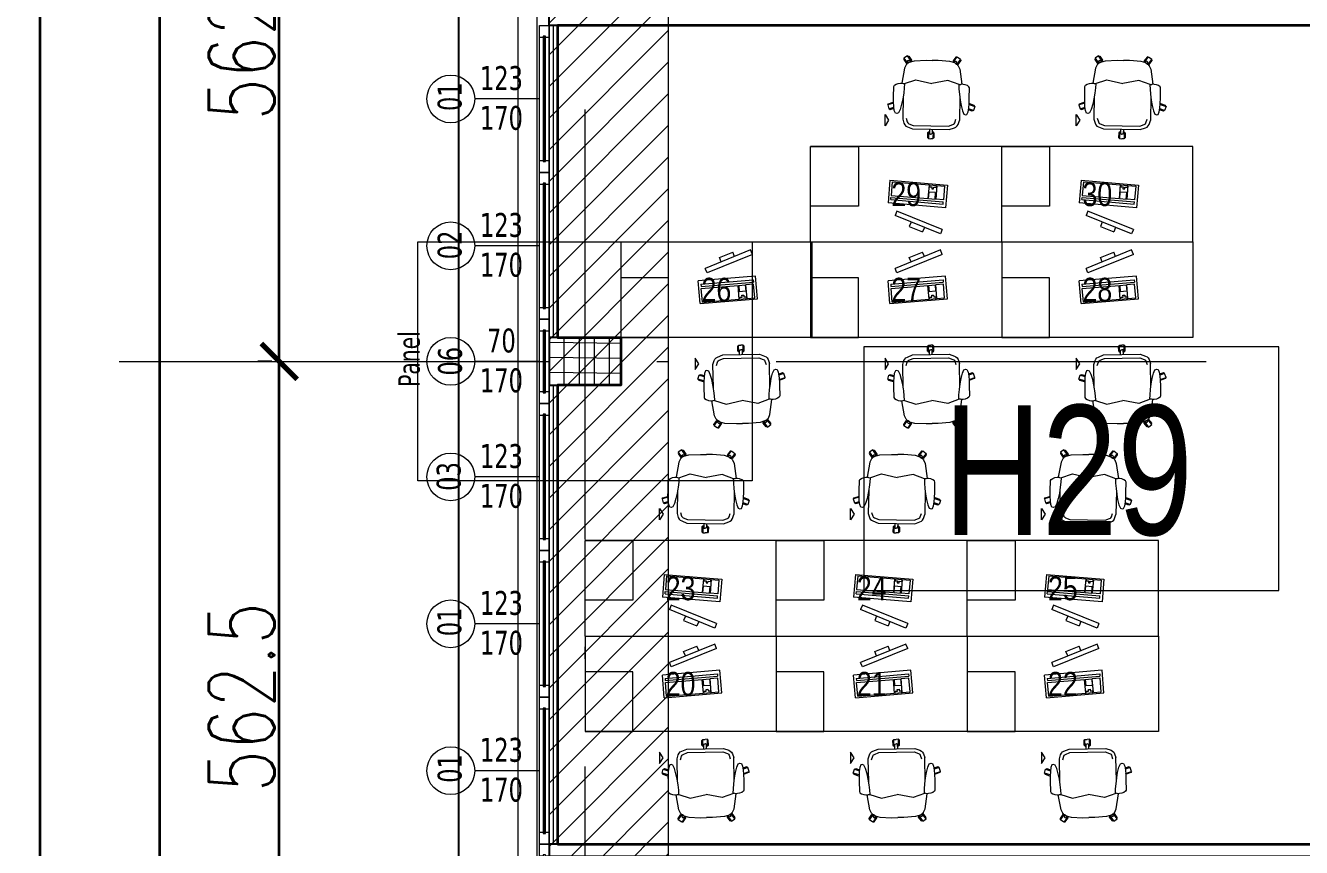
# Model space of a CAD drawing. Extents: x 6529560 to 6558080, y 5579316 to 5588131.
# Drawn here: x 6543512.6 to 6543523.28, y 5579587.27 to 5579594.16 of the extents above; entities that cross this region are included whole.
import ezdxf
from ezdxf.enums import TextEntityAlignment as Align

# ---------------------------------------------------------------- set-up
doc = ezdxf.new("R2010")
doc.units = 0
doc.header["$MEASUREMENT"] = 0
doc.header["$PDSIZE"] = -5
doc.linetypes.add('ACAD_ISO10W100', pattern=[18, 12, -3, 0, -3])
doc.linetypes.add('GR_SOLID', pattern=[0])
doc.layers.get('0').update_dxf_attribs({"color": 2, "linetype": 'CONTINUOUS', "lineweight": 5})
doc.layers.get('Defpoints').update_dxf_attribs({"linetype": 'CONTINUOUS'})
for name, color, linetype, lineweight in [('arch_droga', 1, 'CONTINUOUS', 25), ('arch_drzwi i okna', 4, 'CONTINUOUS', 15), ('arch_drzwi i okna_znaczniki', 130, 'CONTINUOUS', 9), ('arch_fundamenty na rzucie', 3, 'CONTINUOUS', 15), ('arch_meble', 5, 'GR_SOLID', 13), ('arch_opisy', 20, 'CONTINUOUS', 13), ('arch_osie', 181, 'CONTINUOUS', 5), ('arch_powierzchnia', 6, 'CONTINUOUS', 35), ('arch_sciany dzialowe cienkie na hali', 52, 'CONTINUOUS', 15), ('arch_sciany wewnetrzne gk', 70, 'CONTINUOUS', 25), ('arch_sciany zewnętrzne', 94, 'CONTINUOUS', 18), ('arch_slupy wypelnienie', 9, 'CONTINUOUS', 13), ('arch_słupy', 8, 'CONTINUOUS', 25), ('arch_wymiary', 2, 'CONTINUOUS', 13), ('arch_wzmocnienie plyty betonowej', 6, 'CONTINUOUS', 15), ('AUSSENMASSE_N3', 7, 'GR_SOLID', 18)]:
    doc.layers.add(name, color=color, linetype=linetype, lineweight=lineweight)
doc.styles.get("Standard").update_dxf_attribs({"font": 'arial.ttf', "width": 0.75})
doc.styles.add('styl1', font='romans.shx', dxfattribs={"width": 0.75})
doc.styles.add('TABELKA', font='tahoma.ttf', dxfattribs={"width": 0.8})
doc.dimstyles.new('wymiary hala', dxfattribs={"dimtxt": 0.55, "dimasz": 0.3, "dimexe": 0.18, "dimexo": 0.0625, "dimgap": 0.04, "dimtad": 1, "dimtoh": 1, "dimdec": 1, "dimlfac": 100, "dimzin": 0, "dimdsep": 46, "dimtxsty": 'styl1', "dimblk": 'ARCHTICK', "dimcen": 0.09, "dimadec": 0, "dimazin": 0, "dimtfac": 1, "dimtdec": 1, "dimtofl": 0, "dimtmove": 0, "dimatfit": 3, "dimldrblk": 'ARCHTICK', "dimfxl": 1, "dimtolj": 1, "dimtzin": 0, "dimarcsym": 0})

# ---------------------------------------------------------------- blocks, each defined once
blk = doc.blocks.new('ZT_z_opisami')
at = {"layer": 'arch_droga', "color": 7, "linetype": 'Continuous'}
blk.add_line((6540838.045309489, 5579523.359119227), (6540838.045308674, 5579508.884075727), dxfattribs=at)
blk = doc.blocks.new('_ArchTick')
at = {"color": 0, "linetype": 'ByBlock', "const_width": 0.15}
blk.add_lwpolyline([(-0.5, -0.5), (0.5, 0.5)], dxfattribs=at)
blk = doc.blocks.new('*D41')
at = {"layer": 'arch_wymiary', "color": 0, "lineweight": -2, "transparency": 16777216}
for p, q in [((6543514.659745389, 5579608.22016931), (6543512.54224539, 5579608.22016931)), ((6543512.72224539, 5579608.22016931), (6543512.72224539, 5579506.970169339)), ((6543514.659746425, 5579506.970169339), (6543512.54224539, 5579506.970169339))]:
    blk.add_line(p, q, dxfattribs=at)
at = {"layer": 'Defpoints', "color": 0, "transparency": 16777216}
for p in [(6543514.722245389, 5579608.22016931), (6543512.72224539, 5579506.970169339), (6543514.722246425, 5579506.970169339)]:
    blk.add_point(p, dxfattribs=at)
at = {"layer": 'arch_wymiary', "color": 0, "lineweight": -2, "transparency": 16777216, "xscale": 0.3, "yscale": 0.3, "zscale": 0.3}
for p, rotation in [((6543512.72224539, 5579608.22016931), 90), ((6543512.72224539, 5579506.970169339), 270)]:
    blk.add_blockref('_ArchTick', p, dxfattribs=dict(at, rotation=rotation))
at = {"layer": 'arch_wymiary', "color": 0, "transparency": 16777216, "insert": (6543512.407245389, 5579557.595169325), "char_height": 0.55, "attachment_point": 5, "rotation": 90, "style": 'styl1'}
blk.add_mtext('\\A1;10125.0', dxfattribs=at)
blk = doc.blocks.new('*D42')
at = {"layer": 'arch_wymiary', "color": 0, "lineweight": -2, "transparency": 16777216}
for p, q in [((6543514.59724539, 5579608.22016931), (6543513.54224539, 5579608.22016931)), ((6543513.722245389, 5579608.22016931), (6543513.722245389, 5579585.720130709)), ((6543514.597245561, 5579585.720130709), (6543513.54224539, 5579585.720130709))]:
    blk.add_line(p, q, dxfattribs=at)
at = {"layer": 'Defpoints', "color": 0, "transparency": 16777216}
for p in [(6543514.659745389, 5579608.22016931), (6543513.722245389, 5579585.720130709), (6543514.659745561, 5579585.720130709)]:
    blk.add_point(p, dxfattribs=at)
at = {"layer": 'arch_wymiary', "color": 0, "lineweight": -2, "transparency": 16777216, "xscale": 0.3, "yscale": 0.3, "zscale": 0.3}
for p, rotation in [((6543513.722245389, 5579608.22016931), 90), ((6543513.722245389, 5579585.720130709), 270)]:
    blk.add_blockref('_ArchTick', p, dxfattribs=dict(at, rotation=rotation))
at = {"layer": 'arch_wymiary', "color": 0, "transparency": 16777216, "insert": (6543513.40724539, 5579596.970150009), "char_height": 0.55, "attachment_point": 5, "rotation": 90, "style": 'styl1'}
blk.add_mtext('\\A1;2250.0', dxfattribs=at)
blk = doc.blocks.new('*D49')
at = {"layer": 'arch_wymiary', "color": 0, "lineweight": -2, "transparency": 16777216}
for p, q in [((6543514.659746365, 5579596.970169242), (6543514.54224636, 5579596.970169242)), ((6543514.72224636, 5579596.970169242), (6543514.72224636, 5579591.345169245)), ((6543514.659746371, 5579591.345169245), (6543514.54224636, 5579591.345169245))]:
    blk.add_line(p, q, dxfattribs=at)
at = {"layer": 'Defpoints', "color": 0, "transparency": 16777216}
for p in [(6543514.722246364, 5579596.970169242), (6543514.722246371, 5579591.345169245), (6543514.72224636, 5579591.345169245)]:
    blk.add_point(p, dxfattribs=at)
at = {"layer": 'arch_wymiary', "color": 0, "lineweight": -2, "transparency": 16777216, "xscale": 0.3, "yscale": 0.3, "zscale": 0.3}
for p, rotation in [((6543514.72224636, 5579596.970169242), 90), ((6543514.72224636, 5579591.345169245), 270)]:
    blk.add_blockref('_ArchTick', p, dxfattribs=dict(at, rotation=rotation))
at = {"layer": 'arch_wymiary', "color": 0, "transparency": 16777216, "insert": (6543514.407246359, 5579594.157669244), "char_height": 0.55, "attachment_point": 5, "rotation": 90, "style": 'styl1'}
blk.add_mtext('\\A1;562.5', dxfattribs=at)
blk = doc.blocks.new('*D50')
at = {"layer": 'arch_wymiary', "color": 0, "lineweight": -2, "transparency": 16777216}
for p, q in [((6543514.659746371, 5579591.345169245), (6543514.54224636, 5579591.345169245)), ((6543514.72224636, 5579591.345169245), (6543514.72224636, 5579585.720130709)), ((6543514.78474539, 5579585.720130709), (6543514.90224636, 5579585.720130709))]:
    blk.add_line(p, q, dxfattribs=at)
at = {"layer": 'Defpoints', "color": 0, "transparency": 16777216}
for p in [(6543514.722246371, 5579591.345169245), (6543514.722245389, 5579585.720130709), (6543514.72224636, 5579585.720130709)]:
    blk.add_point(p, dxfattribs=at)
at = {"layer": 'arch_wymiary', "color": 0, "lineweight": -2, "transparency": 16777216, "xscale": 0.3, "yscale": 0.3, "zscale": 0.3}
for p, rotation in [((6543514.72224636, 5579591.345169245), 90), ((6543514.72224636, 5579585.720130709), 270)]:
    blk.add_blockref('_ArchTick', p, dxfattribs=dict(at, rotation=rotation))
at = {"layer": 'arch_wymiary', "color": 0, "transparency": 16777216, "insert": (6543514.407246359, 5579588.532649977), "char_height": 0.55, "attachment_point": 5, "rotation": 90, "style": 'styl1'}
blk.add_mtext('\\A1;562.5', dxfattribs=at)
blk = doc.blocks.new('biurko dostawka')
at = {"layer": 'arch_meble', "color": 0}
for p, q in [((6555863.256439447, 5577522.728014947, 7.302242487318267), (6555703.256470323, 5577522.728014947, 7.302242487318267)), ((6555703.256470323, 5577522.728014947, 7.302242487318267), (6555703.256470442, 5577442.728014946, 7.302242487318267)), ((6555863.256439447, 5577522.728014947, 7.302242487318267), (6555863.256439447, 5577442.728028178, 7.302242487318267)), ((6555753.107601405, 5577512.351674795, 7.302242487318267), (6555754.618423462, 5577516.055377961, 7.302242487318267)), ((6555753.107601405, 5577512.351674795, 7.302242487318267), (6555791.090002299, 5577496.8578161, 7.302242487318267)), ((6555754.618423462, 5577516.055377961, 7.302242487318267), (6555792.600824475, 5577500.561519265, 7.302242487318267)), ((6555768.050377608, 5577510.576187729, 7.302242487318267), (6555769.561199666, 5577514.279890776, 7.302242487318267)), ((6555780.679692626, 5577509.744412422, 7.302242487318267), (6555769.561199666, 5577514.279890776, 7.302242487318267)), ((6555779.168870449, 5577506.040709257, 7.302242487318267), (6555780.679692626, 5577509.744412422, 7.302242487318267)), ((6555791.090002299, 5577496.8578161, 7.302242487318267), (6555792.600824475, 5577500.561519265, 7.302242487318267)), ((6555748.804199457, 5577475.201965809, 7.302242487318267), (6555750.415761829, 5577494.183677197, 7.302242487318267)), ((6555750.415761829, 5577494.183677197, 7.302242487318267), (6555798.502763987, 5577490.101052642, 7.302242487318267)), ((6555752.412526011, 5577490.987400413, 7.302242487318267), (6555752.2543391, 5577489.124203323, 7.302242487318267)), ((6555796.254798889, 5577487.265156746, 7.302242487318267), (6555752.412526011, 5577490.987400413, 7.302242487318267)), ((6555796.891201615, 5577471.119341254, 7.302242487318267), (6555798.502763987, 5577490.101052642, 7.302242487318267)), ((6555751.140694499, 5577476.007193089, 7.302242487318267), (6555752.111227154, 5577487.438567638, 7.302242487318267)), ((6555752.111227154, 5577487.438567638, 7.302242487318267), (6555758.587926507, 5577486.88869071, 7.302242487318267)), ((6555796.096611977, 5577485.401959657, 7.302242487318267), (6555752.2543391, 5577489.124203323, 7.302242487318267)), ((6555757.617393851, 5577475.457316279, 7.302242487318267), (6555758.587926507, 5577486.88869071, 7.302242487318267)), ((6555759.086134314, 5577486.846392631, 7.302242487318267), (6555758.62318027, 5577481.393509865, 7.302242487318267)), ((6555758.62318027, 5577481.393509865, 7.302242487318267), (6555764.103464365, 5577480.928229332, 7.302242487318267)), ((6555764.566418409, 5577486.381112098, 7.302242487318267), (6555759.086134314, 5577486.846392631, 7.302242487318267)), ((6555764.094093323, 5577474.907439231, 7.302242487318267), (6555765.064625979, 5577486.338813781, 7.302242487318267)), ((6555764.566418409, 5577486.381112098, 7.302242487318267), (6555764.103464365, 5577480.928229332, 7.302242487318267)), ((6555795.953500152, 5577483.716323853, 7.302242487318267), (6555765.064625979, 5577486.338813781, 7.302242487318267)), ((6555794.982967377, 5577472.284949421, 7.302242487318267), (6555795.953500152, 5577483.716323853, 7.302242487318267)), ((6555796.254798889, 5577487.265156746, 7.302242487318267), (6555796.096611977, 5577485.401959657, 7.302242487318267)), ((6555796.891201615, 5577471.119341254, 7.302242487318267), (6555748.804199457, 5577475.201965809, 7.302242487318267)), ((6555757.617393851, 5577475.457316279, 7.302242487318267), (6555751.140694499, 5577476.007193089, 7.302242487318267)), ((6555758.115601539, 5577475.415018081, 7.302242487318267), (6555758.242496253, 5577476.909641027, 7.302242487318267)), ((6555763.595885754, 5577474.949737548, 7.302242487318267), (6555758.115601539, 5577475.415018081, 7.302242487318267)), ((6555760.235326886, 5577476.740448117, 7.302242487318267), (6555758.242496253, 5577476.909641027, 7.302242487318267)), ((6555760.362221479, 5577478.235071182, 7.302242487318267), (6555760.235326886, 5577476.740448117, 7.302242487318267)), ((6555761.856844425, 5577478.108176351, 7.302242487318267), (6555760.362221479, 5577478.235071182, 7.302242487318267)), ((6555761.729949832, 5577476.613553405, 7.302242487318267), (6555761.856844425, 5577478.108176351, 7.302242487318267)), ((6555763.722780347, 5577476.444360495, 7.302242487318267), (6555761.729949832, 5577476.613553405, 7.302242487318267)), ((6555763.595885754, 5577474.949737548, 7.302242487318267), (6555763.722780347, 5577476.444360495, 7.302242487318267)), ((6555794.982967377, 5577472.284949421, 7.302242487318267), (6555764.094093323, 5577474.907439231, 7.302242487318267)), ((6555703.256470442, 5577442.728014946, 7.302242487318267), (6555863.256439447, 5577442.728028178, 7.302242487318267)), ((6555760.097313404, 5577435.440290094, 7.302242487318267), (6555760.841556311, 5577436.155763627, 7.302242487318267)), ((6555760.731602669, 5577430.576847076, 7.302242487318267), (6555760.843980074, 5577436.278739691, 7.302242487318267)), ((6555760.843980074, 5577436.278739691, 7.302242487318267), (6555762.788203359, 5577436.240421295, 7.302242487318267)), ((6555764.732426524, 5577436.202103018, 7.302242487318267), (6555762.788203359, 5577436.240421295, 7.302242487318267)), ((6555764.620049119, 5577430.500210286, 7.302242487318267), (6555764.732426524, 5577436.202103018, 7.302242487318267)), ((6555765.445476533, 5577435.334884047, 7.302242487318267), (6555764.73000288, 5577436.079126835, 7.302242487318267)), ((6555740.690106392, 5577425.572792888, 7.302242487318267), (6555739.902613043, 5577424.236050844, 7.302242487318267)), ((6555741.622958779, 5577426.469585181, 7.302242487318267), (6555740.690106392, 5577425.572792888, 7.302242487318267)), ((6555742.886647582, 5577427.151816725, 7.302242487318267), (6555741.622958779, 5577426.469585181, 7.302242487318267)), ((6555747.288681507, 5577428.683371902, 7.302242487318267), (6555742.886647582, 5577427.151816725, 7.302242487318267)), ((6555747.765568971, 5577425.681700588, 7.302242487318267), (6555744.09654963, 5577424.405175686, 7.302242487318267)), ((6555777.977923274, 5577428.078523277, 7.302242487318267), (6555747.288681507, 5577428.683371902, 7.302242487318267)), ((6555777.383133412, 5577425.097973466, 7.302242487318267), (6555747.765568971, 5577425.681700588, 7.302242487318267)), ((6555760.018493534, 5577431.441066742, 7.302242487318267), (6555760.097313404, 5577435.440290094, 7.302242487318267)), ((6555760.733967185, 5577430.696823835, 7.302242487318267), (6555760.018493534, 5577431.441066742, 7.302242487318267)), ((6555760.731602669, 5577430.576847076, 7.302242487318267), (6555761.515450358, 5577430.561398386, 7.302242487318267)), ((6555761.472926974, 5577428.403817296, 7.302242487318267), (6555761.538800716, 5577431.746168256, 7.302242487318267)), ((6555761.538800716, 5577431.746168256, 7.302242487318267), (6555761.768364668, 5577432.330758214, 7.302242487318267)), ((6555761.768364668, 5577432.330758214, 7.302242487318267), (6555762.524120211, 5577432.513901471, 7.302242487318267)), ((6555762.524120211, 5577432.513901471, 7.302242487318267), (6555762.714684009, 5577432.510145784, 7.302242487318267)), ((6555762.905247807, 5577432.506389856, 7.302242487318267), (6555762.714684009, 5577432.510145784, 7.302242487318267)), ((6555763.653200268, 5577432.293610216, 7.302242487318267), (6555762.905247807, 5577432.506389856, 7.302242487318267)), ((6555763.859551668, 5577431.700428962, 7.302242487318267), (6555763.653200268, 5577432.293610216, 7.302242487318267)), ((6555763.793677925, 5577428.358078003, 7.302242487318267), (6555763.859551668, 5577431.700428962, 7.302242487318267)), ((6555764.620049119, 5577430.500210286, 7.302242487318267), (6555763.83620131, 5577430.515658975, 7.302242487318267)), ((6555764.622413635, 5577430.620187044, 7.302242487318267), (6555765.366656542, 5577431.335660697, 7.302242487318267)), ((6555765.366656542, 5577431.335660697, 7.302242487318267), (6555765.445476533, 5577435.334884047, 7.302242487318267)), ((6555782.316191912, 5577426.374706983, 7.302242487318267), (6555777.977923274, 5577428.078523277, 7.302242487318267)), ((6555783.552017808, 5577425.643213033, 7.302242487318267), (6555782.316191912, 5577426.374706983, 7.302242487318267)), ((6555784.448810101, 5577424.710360646, 7.302242487318267), (6555783.552017808, 5577425.643213033, 7.302242487318267)), ((6555797.960509419, 5577420.72796905, 7.302242487318267), (6555800.979925633, 5577425.518016219, 7.302242487318267)), ((6555800.979925633, 5577425.518016219, 7.302242487318267), (6555800.979925752, 5577415.937922, 7.302242487318267)), ((6555732.385558248, 5577415.984572172, 7.302242487318267), (6555731.438417077, 5577413.753802537, 7.302242487318267)), ((6555733.582317233, 5577416.26504445, 7.302242487318267), (6555732.385558248, 5577415.984572172, 7.302242487318267)), ((6555735.019454598, 5577415.699615955, 7.302242487318267), (6555733.582317233, 5577416.26504445, 7.302242487318267)), ((6555736.258674502, 5577412.856645107, 7.302242487318267), (6555735.019454598, 5577415.699615955, 7.302242487318267)), ((6555738.406062841, 5577401.538263321, 7.302242487318267), (6555738.788750886, 5577420.955362558, 7.302242487318267)), ((6555739.902613043, 5577424.236050844, 7.302242487318267), (6555738.788750886, 5577420.955362558, 7.302242487318267)), ((6555742.636512637, 5577422.982747196, 7.302242487318267), (6555741.621616244, 5577419.993545532, 7.302242487318267)), ((6555743.059391499, 5577423.700569153, 7.302242487318267), (6555742.636512637, 5577422.982747196, 7.302242487318267)), ((6555743.402648211, 5577424.030557036, 7.302242487318267), (6555743.059391499, 5577423.700569153, 7.302242487318267)), ((6555744.09654963, 5577424.405175686, 7.302242487318267), (6555743.402648211, 5577424.030557036, 7.302242487318267)), ((6555780.999005317, 5577423.677871943, 7.302242487318267), (6555777.383133412, 5577425.097973466, 7.302242487318267)), ((6555781.677607058, 5577423.276202798, 7.302242487318267), (6555780.999005317, 5577423.677871943, 7.302242487318267)), ((6555782.007594943, 5577422.932946086, 7.302242487318267), (6555781.677607058, 5577423.276202798, 7.302242487318267)), ((6555782.401861549, 5577422.199019194, 7.302242487318267), (6555782.007594943, 5577422.932946086, 7.302242487318267)), ((6555783.298188329, 5577419.172149658, 7.302242487318267), (6555782.401861549, 5577422.199019194, 7.302242487318267)), ((6555785.183021188, 5577423.343627692, 7.302242487318267), (6555784.448810101, 5577424.710360646, 7.302242487318267)), ((6555786.166751623, 5577420.021598221, 7.302242487318267), (6555785.183021188, 5577423.343627692, 7.302242487318267)), ((6555785.784063697, 5577400.604499102, 7.302242487318267), (6555786.166751623, 5577420.021598221, 7.302242487318267)), ((6555789.726032138, 5577414.621414185, 7.302242487318267), (6555791.184332609, 5577415.129777074, 7.302242487318267)), ((6555791.184332609, 5577415.129777074, 7.302242487318267), (6555792.369111061, 5577414.802367449, 7.302242487318267)), ((6555792.369111061, 5577414.802367449, 7.302242487318267), (6555793.227619171, 5577412.536010504, 7.302242487318267)), ((6555800.979925752, 5577415.937922, 7.302242487318267), (6555797.960509419, 5577420.72796905, 7.302242487318267)), ((6555725.773177146, 5577409.33157742, 7.302242487318267), (6555726.9195652, 5577412.638629913, 7.302242487318267)), ((6555730.654754162, 5577407.638057231, 7.302242487318267), (6555725.773177146, 5577409.33157742, 7.302242487318267)), ((6555725.888512492, 5577409.291565181, 7.302242487318267), (6555726.339186191, 5577408.362236022, 7.302242487318267)), ((6555726.339186191, 5577408.362236022, 7.302242487318267), (6555730.119092106, 5577407.051498532, 7.302242487318267)), ((6555726.9195652, 5577412.638629913, 7.302242487318267), (6555730.998227836, 5577411.224113226, 7.302242487318267)), ((6555726.998399258, 5577412.611289501, 7.302242487318267), (6555727.978583336, 5577413.085848808, 7.302242487318267)), ((6555727.978583336, 5577413.085848808, 7.302242487318267), (6555731.131872534, 5577411.992144942, 7.302242487318267)), ((6555730.119092106, 5577407.051498532, 7.302242487318267), (6555730.629270195, 5577407.298906922, 7.302242487318267)), ((6555730.585049391, 5577406.740256428, 7.302242487318267), (6555730.433173417, 5577402.434413076, 7.302242487318267)), ((6555730.891361593, 5577410.609971881, 7.302242487318267), (6555730.585049391, 5577406.740256428, 7.302242487318267)), ((6555731.438417077, 5577413.753802537, 7.302242487318267), (6555730.891361593, 5577410.609971881, 7.302242487318267)), ((6555737.356762051, 5577408.435148835, 7.302242487318267), (6555736.258674502, 5577412.856645107, 7.302242487318267)), ((6555738.110734105, 5577403.960423112, 7.302242487318267), (6555737.356762051, 5577408.435148835, 7.302242487318267)), ((6555738.706557631, 5577399.073733568, 7.302242487318267), (6555738.110734105, 5577403.960423112, 7.302242487318267)), ((6555786.174601674, 5577403.013141155, 7.302242487318267), (6555787.104302764, 5577407.454683781, 7.302242487318267)), ((6555787.104302764, 5577407.454683781, 7.302242487318267), (6555788.375755072, 5577411.829479337, 7.302242487318267)), ((6555788.375755072, 5577411.829479337, 7.302242487318267), (6555789.726032138, 5577414.621414185, 7.302242487318267)), ((6555793.227619171, 5577412.536010504, 7.302242487318267), (6555793.650375366, 5577409.373065949, 7.302242487318267)), ((6555796.658447266, 5577411.732249974, 7.302242487318267), (6555793.464512229, 5577410.763642431, 7.302242487318267)), ((6555797.69902134, 5577411.243650675, 7.302242487318267), (6555793.567790866, 5577409.990941048, 7.302242487318267)), ((6555793.650375366, 5577409.373065949, 7.302242487318267), (6555793.803974032, 5577405.49428606, 7.302242487318267)), ((6555793.769698858, 5577406.394136191, 7.302242487318267), (6555798.71421349, 5577407.893995881, 7.302242487318267)), ((6555794.281833172, 5577405.786926747, 7.302242487318267), (6555793.781799793, 5577406.054245233, 7.302242487318267)), ((6555793.803974032, 5577405.49428606, 7.302242487318267), (6555793.786071896, 5577401.18580234, 7.302242487318267)), ((6555798.110449791, 5577406.947709322, 7.302242487318267), (6555794.281833172, 5577405.786926747, 7.302242487318267)), ((6555797.619171142, 5577411.219437719, 7.302242487318267), (6555796.658447266, 5577411.732249974, 7.302242487318267)), ((6555798.71421349, 5577407.893995881, 7.302242487318267), (6555797.69902134, 5577411.243650675, 7.302242487318267)), ((6555798.597391128, 5577407.858559131, 7.302242487318267), (6555798.110449791, 5577406.947709322, 7.302242487318267)), ((6555730.433173417, 5577402.434413076, 7.302242487318267), (6555730.275328636, 5577393.765840291, 7.302242487318267)), ((6555730.275328636, 5577393.765840291, 7.302242487318267), (6555730.711929083, 5577392.777045131, 7.302242487318267)), ((6555739.073944807, 5577394.67464006, 7.302242487318267), (6555738.706557631, 5577399.073733568, 7.302242487318267)), ((6555739.191788554, 5577391.21464622, 7.302242487318267), (6555739.073944807, 5577394.67464006, 7.302242487318267)), ((6555784.592173457, 5577390.319858312, 7.302242487318267), (6555784.846257449, 5577393.772521973, 7.302242487318267)), ((6555784.846257449, 5577393.772521973, 7.302242487318267), (6555785.386694074, 5577398.153723359, 7.302242487318267)), ((6555785.386694074, 5577398.153723359, 7.302242487318267), (6555786.174601674, 5577403.013141155, 7.302242487318267)), ((6555793.786071896, 5577401.18580234, 7.302242487318267), (6555793.602232098, 5577392.517741919, 7.302242487318267)), ((6555730.711929083, 5577392.777045131, 7.302242487318267), (6555732.057831287, 5577391.845343113, 7.302242487318267)), ((6555732.057831287, 5577391.845343113, 7.302242487318267), (6555733.81440866, 5577391.19760406, 7.302242487318267)), ((6555733.81440866, 5577391.19760406, 7.302242487318267), (6555735.722765446, 5577390.790920973, 7.302242487318267)), ((6555735.722765446, 5577390.790920973, 7.302242487318267), (6555737.195685983, 5577390.670873761, 7.302242487318267)), ((6555738.498210788, 5577378.14977634, 7.302242487318267), (6555736.737079382, 5577390.708251477, 7.302242487318267)), ((6555737.195685983, 5577390.670873761, 7.302242487318267), (6555737.853594303, 5577391.014976501, 7.302242487318267)), ((6555737.853594303, 5577391.014976501, 7.302242487318267), (6555738.827469468, 5577391.049793123, 7.302242487318267)), ((6555738.827469468, 5577391.049793123, 7.302242487318267), (6555738.958510398, 5577391.00370729, 7.302242487318267)), ((6555738.958510398, 5577391.00370729, 7.302242487318267), (6555739.191788554, 5577391.21464622, 7.302242487318267)), ((6555738.958510398, 5577391.00370729, 7.302242487318267), (6555748.466040969, 5577387.48217237, 7.302242487318267)), ((6555748.466040969, 5577387.48217237, 7.302242487318267), (6555761.814898968, 5577389.931609035, 7.302242487318267)), ((6555775.178055167, 5577386.955710291, 7.302242487318267), (6555761.936076999, 5577389.929220677, 7.302242487318267)), ((6555784.816959024, 5577390.099891544, 7.302242487318267), (6555775.178055167, 5577386.955710291, 7.302242487318267)), ((6555784.816959024, 5577390.099891544, 7.302242487318267), (6555784.592173457, 5577390.319858312, 7.302242487318267)), ((6555784.770426273, 5577377.237805724, 7.302242487318267), (6555787.025023222, 5577389.717135668, 7.302242487318267)), ((6555784.949714064, 5577390.140778184, 7.302242487318267), (6555784.816959024, 5577390.099891544, 7.302242487318267)), ((6555785.921461106, 5577390.067615747, 7.302242487318267), (6555784.949714064, 5577390.140778184, 7.302242487318267)), ((6555786.565299988, 5577389.697857142, 7.302242487318267), (6555785.921461106, 5577390.067615747, 7.302242487318267)), ((6555788.041806817, 5577389.759774566, 7.302242487318267), (6555786.565299988, 5577389.697857142, 7.302242487318267)), ((6555789.964705944, 5577390.090948224, 7.302242487318267), (6555788.041806817, 5577389.759774566, 7.302242487318267)), ((6555791.745441556, 5577390.668971061, 7.302242487318267), (6555789.964705944, 5577390.090948224, 7.302242487318267)), ((6555793.127009749, 5577391.546917676, 7.302242487318267), (6555791.745441556, 5577390.668971061, 7.302242487318267)), ((6555793.602232098, 5577392.517741919, 7.302242487318267), (6555793.127009749, 5577391.546917676, 7.302242487318267)), ((6555737.674343944, 5577370.907604456, 7.302242487318267), (6555740.08865273, 5577374.096649767, 7.302242487318267)), ((6555737.772797704, 5577369.762442112, 7.302242487318267), (6555740.934341192, 5577373.937894225, 7.302242487318267)), ((6555739.783485174, 5577375.156869054, 7.302242487318267), (6555738.498210788, 5577378.14977634, 7.302242487318267)), ((6555739.980832696, 5577374.943483472, 7.302242487318267), (6555739.783485174, 5577375.156869054, 7.302242487318267)), ((6555740.150515795, 5577374.799567341, 7.302242487318267), (6555739.980832696, 5577374.943483472, 7.302242487318267)), ((6555740.08865273, 5577374.096649767, 7.302242487318267), (6555740.608832478, 5577374.168152332, 7.302242487318267)), ((6555740.380776048, 5577374.709012389, 7.302242487318267), (6555740.150515795, 5577374.799567341, 7.302242487318267)), ((6555740.686546087, 5577373.983846426, 7.302242487318267), (6555740.380776048, 5577374.709012389, 7.302242487318267)), ((6555744.132690787, 5577372.363455295, 7.302242487318267), (6555740.563714623, 5577367.65003705, 7.302242487318267)), ((6555741.362830281, 5577373.858433365, 7.302242487318267), (6555740.686546087, 5577373.983846426, 7.302242487318267)), ((6555740.941405534, 5577372.299497366, 7.302242487318267), (6555741.696661115, 5577373.596405029, 7.302242487318267)), ((6555740.941405534, 5577372.299497366, 7.302242487318267), (6555741.417349816, 5577371.682999253, 7.302242487318267)), ((6555742.655464292, 5577372.843827605, 7.302242487318267), (6555741.362830281, 5577373.858433365, 7.302242487318267)), ((6555742.655464292, 5577372.843827605, 7.302242487318267), (6555746.623806595, 5577371.553380847, 7.302242487318267)), ((6555742.665408254, 5577371.724414348, 7.302242487318267), (6555743.342632889, 5577372.619158388, 7.302242487318267)), ((6555744.074559212, 5577371.081359626, 7.302242487318267), (6555743.933106541, 5577372.099871516, 7.302242487318267)), ((6555780.407334566, 5577372.099782825, 7.302242487318267), (6555776.391227364, 5577370.966700197, 7.302242487318267)), ((6555780.407334566, 5577372.099782825, 7.302242487318267), (6555781.738942504, 5577373.062667966, 7.302242487318267)), ((6555782.098614454, 5577371.488337517, 7.302242487318267), (6555781.395046473, 5577372.813996911, 7.302242487318267)), ((6555781.738942504, 5577373.062667966, 7.302242487318267), (6555782.419643163, 5577373.161336423, 7.302242487318267)), ((6555785.164795756, 5577368.828402042, 7.302242487318267), (6555782.170229792, 5577373.125183702, 7.302242487318267)), ((6555782.419643163, 5577373.161336423, 7.302242487318267), (6555782.753748893, 5577373.873891234, 7.302242487318267)), ((6555783.021516918, 5577373.250493884, 7.302242487318267), (6555782.504558444, 5577373.342437148, 7.302242487318267)), ((6555782.753748893, 5577373.873891234, 7.302242487318267), (6555782.987398505, 5577373.955303073, 7.302242487318267)), ((6555782.987398505, 5577373.955303073, 7.302242487318267), (6555783.162620545, 5577374.092421531, 7.302242487318267)), ((6555785.308295012, 5577369.968795776, 7.302242487318267), (6555783.021516918, 5577373.250493884, 7.302242487318267)), ((6555783.162620545, 5577374.092421531, 7.302242487318267), (6555783.368222594, 5577374.29786539, 7.302242487318267)), ((6555783.368222594, 5577374.29786539, 7.302242487318267), (6555784.770426273, 5577377.237805724, 7.302242487318267)), ((6555737.822491527, 5577369.828072906, 7.302242487318267), (6555737.674343944, 5577370.907604456, 7.302242487318267)), ((6555740.563714623, 5577367.65003705, 7.302242487318267), (6555737.772797704, 5577369.762442112, 7.302242487318267)), ((6555741.090930104, 5577367.810474396, 7.302242487318267), (6555741.660645605, 5577367.88946855, 7.302242487318267)), ((6555741.417349816, 5577371.682999253, 7.302242487318267), (6555742.136652232, 5577371.386767864, 7.302242487318267)), ((6555741.660645605, 5577367.88946855, 7.302242487318267), (6555744.074559212, 5577371.081359626, 7.302242487318267)), ((6555742.136652232, 5577371.386767864, 7.302242487318267), (6555742.665408254, 5577371.724414348, 7.302242487318267)), ((6555746.623806595, 5577371.553380847, 7.302242487318267), (6555756.411144852, 5577370.814378022, 7.302242487318267)), ((6555756.411144852, 5577370.814378022, 7.302242487318267), (6555761.495963454, 5577370.673824906, 7.302242487318267)), ((6555766.582371234, 5577370.613915086, 7.302242487318267), (6555761.495963454, 5577370.673824906, 7.302242487318267)), ((6555776.391227364, 5577370.966700197, 7.302242487318267), (6555766.582371234, 5577370.613915086, 7.302242487318267)), ((6555778.91232741, 5577371.677989602, 7.302242487318267), (6555782.292812466, 5577366.827605843, 7.302242487318267)), ((6555778.919896364, 5577370.394599319, 7.302242487318267), (6555779.101370931, 5577371.406746626, 7.302242487318267)), ((6555781.206167459, 5577367.11007297, 7.302242487318267), (6555778.919896364, 5577370.394599319, 7.302242487318267)), ((6555780.353290916, 5577370.981630564, 7.302242487318267), (6555779.711847186, 5577371.902364135, 7.302242487318267)), ((6555780.868332147, 5577370.623412251, 7.302242487318267), (6555780.353290916, 5577370.981630564, 7.302242487318267)), ((6555781.598748326, 5577370.89107132, 7.302242487318267), (6555780.868332147, 5577370.623412251, 7.302242487318267)), ((6555781.7723279, 5577367.008692146, 7.302242487318267), (6555781.206167459, 5577367.11007297, 7.302242487318267)), ((6555782.098614454, 5577371.488337517, 7.302242487318267), (6555781.598748326, 5577370.89107132, 7.302242487318267)), ((6555782.292812466, 5577366.827605843, 7.302242487318267), (6555785.164795756, 5577368.828402042, 7.302242487318267)), ((6555785.117726445, 5577368.895939827, 7.302242487318267), (6555785.308295012, 5577369.968795776, 7.302242487318267))]:
    blk.add_line(p, q, dxfattribs=at)
at = {"layer": 'arch_meble', "color": 0, "extrusion": (0, 0, -1)}
blk.add_line((6555746.256476282, 5577522.728052497, 7.302242487317471), (6555704.256476283, 5577522.728015184, 7.302242487317471), dxfattribs=at)
at = {"layer": 'arch_meble', "color": 0, "elevation": 7.302242487318267}
blk.add_lwpolyline([(6555863.256439447, 5577442.728028178), (6555823.256439447, 5577442.728028058), (6555823.256439447, 5577492.728028058), (6555863.256439447, 5577492.728028058)], close=True, dxfattribs=at)

msp = doc.modelspace()

# ---------------------------------------------------------------- hatches: boundary and pattern name
at = {"layer": 'arch_slupy wypelnienie'}
h = msp.add_hatch(dxfattribs=at)
h.set_pattern_fill('ANSI37', color=256, angle=225)
h.set_pattern_definition([(270, (-171.3873263392597, 0), (0.125, 0), []), (0, (-171.3873263392597, 0), (0, 0.125), [])])
h.paths.add_polyline_path([(6543516.982265798, 5579591.145169257), (6543517.582265788, 5579591.14523051), (6543517.582224946, 5579591.545230507), (6543516.982224964, 5579591.545169258)])
at = {"layer": 'arch_wzmocnienie plyty betonowej', "transparency": 33554597}
h = msp.add_hatch(dxfattribs=at)
h.set_pattern_fill('ANSI31', color=256, scale=1.5, style=0)
h.set_pattern_definition([(45, (225.7260103076696, 143.3795363781974), (-0.1325825214724776, 0.1325825214724777), [])])
h.paths.add_polyline_path([(6543624.582240404, 5579602.479571113), (6543625.582257184, 5579602.479571128), (6543625.582240363, 5579608.520169343), (6543516.982245128, 5579608.520169307), (6543516.982247426, 5579518.150203206), (6543625.582236773, 5579518.14520321), (6543625.582240911, 5579522.445972868), (6543624.582240911, 5579522.445972859), (6543624.582239991, 5579519.145249251), (6543517.982245747, 5579519.150202854), (6543517.982245718, 5579607.520169307), (6543624.582240369, 5579607.520170049)])

# ---------------------------------------------------------------- linework, layer by layer
at = {"layer": 'arch_drzwi i okna'}
for p, q in [((6543516.902245153, 5579593.027668464), (6543516.902245153, 5579594.057668466)), ((6543516.952245153, 5579594.057668466), (6543516.932245153, 5579594.057668466)), ((6543516.982245152, 5579593.027668464), (6543516.982245152, 5579594.057668466)), ((6543516.952245153, 5579593.027668464), (6543516.932245153, 5579593.027668464)), ((6543516.902245153, 5579591.797668467), (6543516.902245153, 5579592.827668467)), ((6543516.952245153, 5579592.827668467), (6543516.932245153, 5579592.827668467)), ((6543516.982245152, 5579591.797668467), (6543516.982245152, 5579592.827668467)), ((6543516.952245153, 5579591.797668467), (6543516.932245153, 5579591.797668467)), ((6543516.902245123, 5579591.092668546), (6543516.902245123, 5579591.597668463)), ((6543516.952245123, 5579591.597668463), (6543516.932245124, 5579591.597668463)), ((6543516.982245123, 5579591.092668546), (6543516.982245123, 5579591.597668463)), ((6543516.952245123, 5579591.092668546), (6543516.932245124, 5579591.092668546)), ((6543516.902245153, 5579589.862668545), (6543516.902245153, 5579590.892668546)), ((6543516.952245153, 5579590.892668546), (6543516.932245153, 5579590.892668546)), ((6543516.982245152, 5579589.862668545), (6543516.982245152, 5579590.892668546)), ((6543516.952245153, 5579589.862668545), (6543516.932245153, 5579589.862668545)), ((6543516.902245153, 5579588.632668545), (6543516.902245153, 5579589.662668546)), ((6543516.952245153, 5579589.662668546), (6543516.932245153, 5579589.662668546)), ((6543516.982245152, 5579588.632668545), (6543516.982245152, 5579589.662668546)), ((6543516.952245153, 5579588.632668545), (6543516.932245153, 5579588.632668545)), ((6543516.902245153, 5579587.402668545), (6543516.902245153, 5579588.432668546)), ((6543516.952245153, 5579588.432668546), (6543516.932245153, 5579588.432668546)), ((6543516.982245152, 5579587.402668545), (6543516.982245152, 5579588.432668546)), ((6543516.952245153, 5579587.402668545), (6543516.932245153, 5579587.402668545))]:
    msp.add_line(p, q, dxfattribs=at)
for points in [[(6543516.982245152, 5579594.057668466), (6543516.952245153, 5579594.057668466), (6543516.952245153, 5579594.067668465), (6543516.932245153, 5579594.067668465), (6543516.932245153, 5579594.057668466), (6543516.902245153, 5579594.057668466), (6543516.902245153, 5579594.157668467), (6543516.982245152, 5579594.157668467), (6543516.982245152, 5579594.057668466)], [(6543516.902245153, 5579593.027668464), (6543516.932245153, 5579593.027668464), (6543516.932245153, 5579593.017668464), (6543516.952245153, 5579593.017668464), (6543516.952245153, 5579593.027668464), (6543516.982245152, 5579593.027668464), (6543516.982245152, 5579592.927668466), (6543516.902245153, 5579592.927668466), (6543516.902245153, 5579593.027668464)], [(6543516.982245152, 5579592.827668467), (6543516.952245153, 5579592.827668467), (6543516.952245153, 5579592.837668467), (6543516.932245153, 5579592.837668467), (6543516.932245153, 5579592.827668467), (6543516.902245153, 5579592.827668467), (6543516.902245153, 5579592.927668466), (6543516.982245152, 5579592.927668466), (6543516.982245152, 5579592.827668467)], [(6543516.902245153, 5579591.797668467), (6543516.932245153, 5579591.797668467), (6543516.932245153, 5579591.787668465), (6543516.952245153, 5579591.787668465), (6543516.952245153, 5579591.797668467), (6543516.982245152, 5579591.797668467), (6543516.982245152, 5579591.697668464), (6543516.902245153, 5579591.697668464), (6543516.902245153, 5579591.797668467)], [(6543516.982245123, 5579591.597668463), (6543516.952245123, 5579591.597668463), (6543516.952245123, 5579591.607668466), (6543516.932245124, 5579591.607668466), (6543516.932245124, 5579591.597668463), (6543516.902245123, 5579591.597668463), (6543516.902245123, 5579591.697668464), (6543516.982245123, 5579591.697668464), (6543516.982245123, 5579591.597668463)], [(6543516.902245123, 5579591.092668546), (6543516.932245124, 5579591.092668546), (6543516.932245124, 5579591.082668546), (6543516.952245123, 5579591.082668546), (6543516.952245123, 5579591.092668546), (6543516.982245123, 5579591.092668546), (6543516.982245123, 5579590.992668546), (6543516.902245123, 5579590.992668546), (6543516.902245123, 5579591.092668546)], [(6543516.982245152, 5579590.892668546), (6543516.952245153, 5579590.892668546), (6543516.952245153, 5579590.902668546), (6543516.932245153, 5579590.902668546), (6543516.932245153, 5579590.892668546), (6543516.902245153, 5579590.892668546), (6543516.902245153, 5579590.992668546), (6543516.982245152, 5579590.992668546), (6543516.982245152, 5579590.892668546)], [(6543516.902245153, 5579589.862668545), (6543516.932245153, 5579589.862668545), (6543516.932245153, 5579589.852668545), (6543516.952245153, 5579589.852668545), (6543516.952245153, 5579589.862668545), (6543516.982245152, 5579589.862668545), (6543516.982245152, 5579589.762668547), (6543516.902245153, 5579589.762668547), (6543516.902245153, 5579589.862668545)], [(6543516.982245152, 5579589.662668546), (6543516.952245153, 5579589.662668546), (6543516.952245153, 5579589.672668547), (6543516.932245153, 5579589.672668547), (6543516.932245153, 5579589.662668546), (6543516.902245153, 5579589.662668546), (6543516.902245153, 5579589.762668547), (6543516.982245152, 5579589.762668547), (6543516.982245152, 5579589.662668546)], [(6543516.902245153, 5579588.632668545), (6543516.932245153, 5579588.632668545), (6543516.932245153, 5579588.622668545), (6543516.952245153, 5579588.622668545), (6543516.952245153, 5579588.632668545), (6543516.982245152, 5579588.632668545), (6543516.982245152, 5579588.532668546), (6543516.902245153, 5579588.532668546), (6543516.902245153, 5579588.632668545)], [(6543516.982245152, 5579588.432668546), (6543516.952245153, 5579588.432668546), (6543516.952245153, 5579588.442668544), (6543516.932245153, 5579588.442668544), (6543516.932245153, 5579588.432668546), (6543516.902245153, 5579588.432668546), (6543516.902245153, 5579588.532668546), (6543516.982245152, 5579588.532668546), (6543516.982245152, 5579588.432668546)], [(6543516.902245153, 5579587.402668545), (6543516.932245153, 5579587.402668545), (6543516.932245153, 5579587.392668543), (6543516.952245153, 5579587.392668543), (6543516.952245153, 5579587.402668545), (6543516.982245152, 5579587.402668545), (6543516.982245152, 5579587.302668547), (6543516.902245153, 5579587.302668547), (6543516.902245153, 5579587.402668545)], [(6543516.982245152, 5579587.202668547), (6543516.952245153, 5579587.202668547), (6543516.952245153, 5579587.212668548), (6543516.932245153, 5579587.212668548), (6543516.932245153, 5579587.202668547), (6543516.902245153, 5579587.202668547), (6543516.902245153, 5579587.302668547), (6543516.982245152, 5579587.302668547), (6543516.982245152, 5579587.202668547)]]:
    msp.add_lwpolyline(points, dxfattribs=at)
for points in [[(6543516.932245153, 5579594.067668465), (6543516.932245153, 5579593.017668464), (6543516.952245153, 5579593.017668464), (6543516.952245153, 5579594.067668465)], [(6543516.937245153, 5579594.057668466), (6543516.937245153, 5579593.027668464), (6543516.947245152, 5579593.027668464), (6543516.947245152, 5579594.057668466)], [(6543516.932245153, 5579592.837668467), (6543516.932245153, 5579591.787668465), (6543516.952245153, 5579591.787668465), (6543516.952245153, 5579592.837668467)], [(6543516.937245153, 5579592.827668467), (6543516.937245153, 5579591.797668467), (6543516.947245152, 5579591.797668467), (6543516.947245152, 5579592.827668467)], [(6543516.932245124, 5579591.607668466), (6543516.932245124, 5579591.082668546), (6543516.952245123, 5579591.082668546), (6543516.952245123, 5579591.607668466)], [(6543516.937245122, 5579591.597668463), (6543516.937245122, 5579591.092668546), (6543516.947245123, 5579591.092668546), (6543516.947245123, 5579591.597668463)], [(6543516.932245153, 5579590.902668546), (6543516.932245153, 5579589.852668545), (6543516.952245153, 5579589.852668545), (6543516.952245153, 5579590.902668546)], [(6543516.937245153, 5579590.892668546), (6543516.937245153, 5579589.862668545), (6543516.947245152, 5579589.862668545), (6543516.947245152, 5579590.892668546)], [(6543516.932245153, 5579589.672668547), (6543516.932245153, 5579588.622668545), (6543516.952245153, 5579588.622668545), (6543516.952245153, 5579589.672668547)], [(6543516.937245153, 5579589.662668546), (6543516.937245153, 5579588.632668545), (6543516.947245152, 5579588.632668545), (6543516.947245152, 5579589.662668546)], [(6543516.932245153, 5579588.442668544), (6543516.932245153, 5579587.392668543), (6543516.952245153, 5579587.392668543), (6543516.952245153, 5579588.442668544)], [(6543516.937245153, 5579588.432668546), (6543516.937245153, 5579587.402668545), (6543516.947245152, 5579587.402668545), (6543516.947245152, 5579588.432668546)]]:
    msp.add_lwpolyline(points, close=True, dxfattribs=at)
at = {"layer": 'arch_drzwi i okna_znaczniki'}
for p, q in [((6543516.90224517, 5579593.542668464), (6543516.358525902, 5579593.542668464)), ((6543516.90224517, 5579592.312668466), (6543516.358525902, 5579592.312668466)), ((6543516.902245123, 5579591.345168562), (6543516.358525855, 5579591.345168562)), ((6543516.90224517, 5579590.377668546), (6543516.358525902, 5579590.377668546)), ((6543516.90224517, 5579589.147668547), (6543516.358525902, 5579589.147668547)), ((6543516.90224517, 5579587.917668544), (6543516.358525902, 5579587.917668544))]:
    msp.add_line(p, q, dxfattribs=at)
for centre in [(6543516.158525902, 5579593.542668464, 6.540478535310867), (6543516.158525902, 5579592.312668466, 6.54047853531086), (6543516.158525855, 5579591.345168562, 13.91643793335864), (6543516.158525902, 5579590.377668546, 6.540478526281071), (6543516.158525902, 5579589.147668547, 6.540478526281064), (6543516.158525902, 5579587.917668544, 6.540478526281055)]:
    msp.add_circle(centre, 0.2, dxfattribs=at)
at = {"layer": 'arch_fundamenty na rzucie', "extrusion": (-8.031561e-10, 4.9482356e-09, 1)}
msp.add_lwpolyline([(6543518.682347463, 5579590.345342815), (6543515.882347483, 5579590.345056958), (6543515.882143303, 5579592.345056945), (6543518.682143282, 5579592.345342803)], close=True, dxfattribs=at)
at = {"layer": 'arch_opisy'}
msp.add_lwpolyline([(6543519.615187774, 5579589.426481787), (6543523.089602603, 5579589.426481787), (6543523.089602603, 5579591.467104944), (6543519.615187774, 5579591.467104944)], close=True, dxfattribs=at)
at = {"layer": 'arch_osie', "linetype": 'ACAD_ISO10W100', "ltscale": 0.3, "extrusion": (-4.9483178e-09, -8.026501e-10, 1)}
for points in [[(6543517.282234406, 5579501.853900734), (6543517.282246431, 5579613.565245351)], [(6543507.882245399, 5579591.34516925), (6543522.482245395, 5579591.345169263)]]:
    msp.add_lwpolyline(points, dxfattribs=at)
at = {"layer": 'arch_powierzchnia'}
for points in [[(6543512.72224539, 5579612.780169263), (6543629.842240481, 5579612.780169263), (6543629.842240481, 5579502.410169278), (6543512.72224539, 5579502.410169278)], [(6543513.722245389, 5579611.780169264), (6543628.842240482, 5579611.780169264), (6543628.842240482, 5579503.410169278), (6543513.722245389, 5579503.410169278)], [(6543514.722245389, 5579610.780169264), (6543627.842240481, 5579610.780169264), (6543627.842240481, 5579504.410169278), (6543514.722245389, 5579504.410169278)], [(6543517.052245127, 5579587.302668545), (6543529.381369382, 5579587.302668551), (6543529.381358466, 5579594.157426137), (6543517.052245245, 5579594.157424473), (6543517.052511909, 5579591.545176466), (6543517.582224941, 5579591.545230552), (6543517.582265783, 5579591.145230542), (6543517.052245127, 5579591.145231959)]]:
    msp.add_lwpolyline(points, close=True, dxfattribs=at)
at = {"layer": 'arch_sciany dzialowe cienkie na hali'}
for points in [[(6543516.982265681, 5579594.157424473), (6543517.052245245, 5579594.157424473), (6543517.052245127, 5579591.545176405), (6543516.982265564, 5579591.545176405)], [(6543516.982265798, 5579591.145169257), (6543517.052245127, 5579591.145169257), (6543517.052234862, 5579587.302668545), (6543516.982255532, 5579587.302668545)]]:
    msp.add_lwpolyline(points, close=True, dxfattribs=at)
for points in [[(6543517.017255462, 5579591.545176405), (6543517.017255462, 5579594.157424473)], [(6543517.017245127, 5579587.302668545), (6543517.017255462, 5579591.145169257)]]:
    msp.add_lwpolyline(points, dxfattribs=at)
at = {"layer": 'arch_sciany wewnetrzne gk'}
for points in [[(6543516.982265564, 5579594.257424465), (6543527.581358455, 5579594.257424465), (6543527.581358455, 5579594.157424473), (6543516.982265564, 5579594.157424473)], [(6543516.982245152, 5579587.20266855), (6543529.280569401, 5579587.20266855), (6543529.280445962, 5579587.202678789), (6543529.380562447, 5579587.202658314), (6543529.380562441, 5579587.302668551), (6543529.280601579, 5579587.302668551), (6543529.280569263, 5579587.302668551), (6543516.982245152, 5579587.302668545)]]:
    msp.add_lwpolyline(points, close=True, dxfattribs=at)
at = {"layer": 'arch_sciany zewnętrzne'}
for points in [[(6543516.882245463, 5579585.367631128), (6543516.722246261, 5579585.367631128), (6543516.722246272, 5579600.892669135), (6543516.882245474, 5579600.892669135)], [(6543516.982245136, 5579585.342631408), (6543516.882245463, 5579585.342631129), (6543516.882245474, 5579600.917669197), (6543516.982196384, 5579600.917669197)]]:
    msp.add_lwpolyline(points, dxfattribs=at)
at = {"layer": 'arch_słupy', "extrusion": (-8.031561e-10, 4.9482356e-09, 1)}
msp.add_lwpolyline([(6543516.982265798, 5579591.145169257), (6543517.582265788, 5579591.14523051), (6543517.582224946, 5579591.545230507), (6543516.982224964, 5579591.545169258), (6543516.982265798, 5579591.145169257)], dxfattribs=at)
at = {"layer": 'arch_wzmocnienie plyty betonowej'}
msp.add_lwpolyline([(6543624.582240404, 5579602.479571113), (6543625.582257184, 5579602.479571128), (6543625.582240363, 5579608.520169343), (6543516.982245128, 5579608.520169307), (6543516.982247426, 5579518.150203206), (6543625.582236773, 5579518.14520321), (6543625.582240911, 5579522.445972868), (6543624.582240911, 5579522.445972859), (6543624.582239991, 5579519.145249251), (6543517.982245747, 5579519.150202854), (6543517.982245718, 5579607.520169307), (6543624.582240369, 5579607.520170049)], close=True, dxfattribs=at)

# ---------------------------------------------------------------- block references
at = {"color": 4, "rotation": 359.9999223416695}
msp.add_blockref('ZT_z_opisami', (2670.614982363535, 86.31203352822922, -1.402158509234803), dxfattribs=at)
at = {"layer": 'arch_meble', "yscale": 0.00999925254474, "zscale": 0.00999925254474}
for p, xscale, rotation in [((6609072.903627096, 5635363.403244911, -0.0730169667736338), 0.00999925254474, 179.9999997752802), ((6609074.503507193, 5635363.403244897, -0.0730169667736338), 0.00999925254474, 179.9999997752802), ((6609071.314138569, 5523821.286326296, -0.0730169667736259), -0.00999925254474, 359.9999995517688), ((6609072.902972053, 5523821.286326286, -0.0730169667736338), -0.00999925254474, 359.9999995517688), ((6609074.50285215, 5523821.286326273, -0.0730169667736338), -0.00999925254474, 359.9999995517688), ((6609071.014812586, 5635360.103371381, -0.0730169667736259), 0.00999925254474, 179.9999997752802), ((6609072.614692684, 5635360.103371367, -0.0730169667736259), 0.00999925254474, 179.9999997752802), ((6609074.214572781, 5635360.103371355, -0.0730169667736259), 0.00999925254474, 179.9999997752802), ((6609071.014157543, 5523817.986452757, -0.0730169667736259), -0.00999925254474, 359.9999995517688), ((6609072.614037641, 5523817.986452743, -0.0730169667736259), -0.00999925254474, 359.9999995517688), ((6609074.213917738, 5523817.986452731, -0.0730169667736259), -0.00999925254474, 359.9999995517688)]:
    msp.add_blockref('biurko dostawka', p, dxfattribs=dict(at, xscale=xscale, rotation=rotation))

# ---------------------------------------------------------------- texts
at = {"color": 1, "width": 0.8}
for s, p in [('29', (6543519.970998487, 5579592.745140619)), ('30', (6543521.570878584, 5579592.745140605)), ('26', (6543518.382164997, 5579591.945200521)), ('27', (6543519.970998481, 5579591.945200511)), ('28', (6543521.570878578, 5579591.945200498)), ('23', (6543518.082183977, 5579589.445267089)), ('24', (6543519.682064075, 5579589.445267075)), ('25', (6543521.281944172, 5579589.445267063)), ('20', (6543518.082183971, 5579588.645326982)), ('21', (6543519.682064069, 5579588.645326968)), ('22', (6543521.281944166, 5579588.645326956))]:
    msp.add_text(s, height=0.2, dxfattribs=at).set_placement(p, align=Align.MIDDLE_CENTER)
at = {"layer": 'arch_drzwi i okna_znaczniki', "char_height": 0.2, "attachment_point": 1, "style": 'TABELKA'}
for s, insert in [('123\\P170', (6543516.40241491, 5579593.817710002, 7.302244730208168)), ('123\\P170', (6543516.40241491, 5579592.587710004, 7.302244730208168)), (' 70\\P170', (6543516.402414941, 5579591.62020761, 14.6044858045516)), ('123\\P170', (6543516.40241491, 5579590.652710083, 7.302244730208168)), ('123\\P170', (6543516.40241491, 5579589.422710081, 7.302244730208168)), ('123\\P170', (6543516.40241491, 5579588.192710083, 7.302244730208168))]:
    msp.add_mtext_dynamic_manual_height_columns(s, width=2.624355469830334, gutter_width=1.82756919413805, heights=[0], dxfattribs=dict(at, insert=insert))
at = {"layer": 'arch_drzwi i okna_znaczniki', "attachment_point": 1, "rotation": 90, "style": 'TABELKA'}
for s, insert, char_height, width in [('01', (6543516.048724894, 5579593.44176846, -7.66530730386275), 0.2, 0.354261597984987), ('02', (6543516.048860152, 5579592.200241441, -7.655307303862741), 0.2, 0.354261597984987), ('Panel', (6543515.718748685, 5579591.131911222, 6.046044996668657), 0.18, 1.221098900301058), ('06', (6543516.052214941, 5579591.226636164, -1.139347884183884), 0.2, 0.354261597984987), ('03', (6543516.040632032, 5579590.261914842, -7.655307312892575), 0.2, 0.354261597984987), ('01', (6543516.046548512, 5579589.043758764, -7.64530731289257), 0.2, 0.354261597984987), ('01', (6543516.048724894, 5579587.81676854, -7.665307312892562), 0.2, 0.354261597984987)]:
    msp.add_mtext(s, dxfattribs=dict(at, insert=insert, char_height=char_height, width=width))
at = {"layer": 'AUSSENMASSE_N3', "color": 7, "width": 0.75}
msp.add_text('H29', height=1.085935372915119, dxfattribs=at).set_placement((6543520.284056015, 5579589.892120375, 6.577337426714279))

# ---------------------------------------------------------------- dimensions: what is measured, and where the dimension line sits
at = {"layer": 'arch_wymiary'}
for base, p1, p2, picture, middle in [((6543512.72224539, 5579506.970169339), (6543514.722245389, 5579608.22016931, 6.540478454042573), (6543514.722246425, 5579506.970169339, 13.9164387488118), '*D41', (6543512.407245389, 5579557.595169325)), ((6543513.722245389, 5579585.720130709), (6543514.659745389, 5579608.22016931), (6543514.659745561, 5579585.720130709, 13.91643880054196), '*D42', (6543513.40724539, 5579596.970150009))]:
    dim = msp.add_linear_dim(base=base, p1=p1, p2=p2, angle=90, dimstyle='wymiary hala', dxfattribs=at)
    dim.commit()
    dim.dimension.update_dxf_attribs({"geometry": picture, "text_midpoint": middle})
for base, p1, p2, picture, middle in [((6543514.72224636, 5579591.345169245), (6543514.722246364, 5579596.970169242, 13.91643881202048), (6543514.722246371, 5579591.345169245, 13.91643880750558), '*D49', (6543514.407246359, 5579594.157669244)), ((6543514.72224636, 5579585.720130709), (6543514.722246371, 5579591.345169245, 13.91643880750558), (6543514.722245389, 5579585.720130709, 6.540478454042573), '*D50', (6543514.407246359, 5579588.532649977))]:
    dim = msp.add_linear_dim(base=base, p1=p1, p2=p2, angle=90, dimstyle='wymiary hala', override={"dimtmove": 1}, dxfattribs=at)
    dim.commit()
    dim.dimension.update_dxf_attribs({"geometry": picture, "text_midpoint": middle})

doc.saveas('drawing.dxf')
